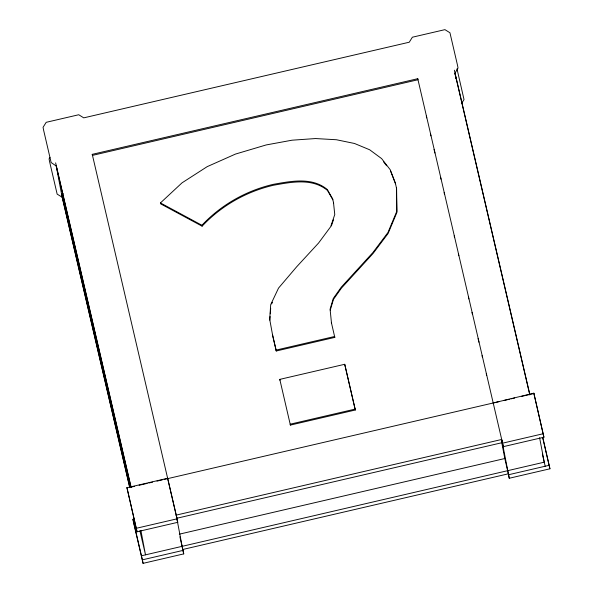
<?xml version="1.0" encoding="UTF-8"?>
<svg xmlns="http://www.w3.org/2000/svg" width="593" height="593" viewBox="0 0 593 593"><rect width="100%" height="100%" fill="white"/><g stroke="black" fill="none" stroke-linecap="round" stroke-linejoin="round"><path stroke-width="0.89" d="M269.859 320.146L270.111 316.499M270.304 313.764L270.682 308.293M330.257 310.109L333.466 299.369L341.464 288.065L373.071 253.47L388.118 233.449L396.939 212.324L396.598 188.604L395.309 182.866L390.238 169.739L381.625 158.613L369.654 149.77L354.518 143.484L336.409 139.74L315.52 138.554L292.053 140.193L266.198 144.937L235.465 154.076L207.216 166.633L182.021 182.844L160.444 202.932L160.621 203.844L202.109 226.178C221.233 205.793 246.265 191.583 273.462 185.253C291.296 182.103 312.237 177.752 327.492 190.449L332.843 199.789M331.376 225.948L333.451 219.84M271.653 303.905L272.439 302.252M455.995 78.773L454.964 73.347L458.026 67.995L457.492 65.186L449.946 32.756L444.928 29.65L412.38 37.211L409.259 42.214L83.754 117.859L78.743 114.746L46.195 122.314L43.067 127.31L43.6 130.119L51.146 162.549L56.231 166.01L131.06 487.594M49.96 157.456L49.071 158.887L49.604 161.696L57.15 194.119L62.161 197.232L129.659 487.29M461.791 103.138L464.022 99.565L456.988 68.832M202.109 226.178L201.931 225.266C221.063 204.881 246.095 190.672 273.291 184.341C291.119 181.191 312.059 176.84 327.321 189.538L332.666 198.877L333.644 203.236M417.746 78.699L417.946 79.751L92.449 155.388L92.249 154.343L417.746 78.699L502.642 443.52M63.192 193.696L61.561 194.074L129.689 486.831M276.256 350.997L276.086 350.085L334.622 336.483L334.793 337.395L276.256 350.997L272.728 335.831L269.689 319.234L270.704 304.646L278.517 288.116L296.633 266.835L318.574 243.026L330.612 226.785L334.763 214.555L333.474 202.324M279.792 379.379L344.718 364.287L355.318 410.008L290.392 425.092L279.792 379.379L279.97 380.291M355.148 409.096L290.222 424.18L290.392 425.092M126.954 487.735L167.641 478.277L177.077 518.816L177.744 522.322L137.057 531.773L126.954 487.735L137.057 531.773M542.765 437.36L549.933 468.796L509.246 478.255L501.7 439.465L176.203 515.109L176.803 518.267L502.301 442.623L503.242 446.677L543.929 437.219L533.833 393.181L493.213 402.981M134.663 486.304L131.09 487.135L55.631 162.853M139.133 485.267L147.168 483.399M148.954 482.984L152.527 482.153M156.997 481.116L162.356 479.87M164.142 479.455L499.462 401.528M503.924 400.49L509.283 399.245M511.07 398.83L514.642 397.999M521.788 396.339L533.9 393.53M179.909 536.776L183.741 553.892L143.054 563.35L133.625 522.811L132.958 519.305L134.581 518.927M136.39 528.267L177.077 518.816M543.262 433.713L502.575 443.171L503.242 446.677M179.301 534.174L504.806 458.53L501.708 442.23M141.445 555.789L544.248 462.177L539.608 437.738M182.733 549.489L508.231 473.844M143.054 563.35L142.394 559.844L183.081 550.386M509.246 478.255L508.579 474.741L549.266 465.29M160.444 202.932L201.931 225.266M383.412 161.615L386.643 165.781M390.416 170.651L395.479 183.778M543.929 437.219L533.833 393.181M542.803 438.168L549.933 468.796M454.364 70.189L529.831 394.471M454.964 73.347L529.801 394.931M542.387 454.171L545.197 466.231M426.308 116.087L426.73 117.888M430.503 134.1L430.926 135.901M434.069 149.414L434.906 153.016M440.562 177.337L440.984 179.138M444.127 192.651L444.55 194.452M454.194 235.888L454.609 237.689M458.382 253.908L458.804 255.709M468.448 297.145L468.863 298.946M472.006 312.459L472.428 314.26M478.091 338.581L478.929 342.183M482.072 355.696L482.487 357.497M486.26 373.716L486.683 375.517M501.693 440.021L502.101 441.755M504.806 458.53L508.579 474.741M355.318 410.008L344.718 364.287M331.331 322.347L334.793 337.395M272.558 334.919L276.086 350.085M92.249 154.343L177.144 519.164M176.988 519.075L177.744 522.322M182.992 550.652L183.741 553.892M139.926 530.817L145.515 554.84L140.867 530.401M132.958 519.305L142.394 559.844M176.973 519.171L182.8 549.844M56.231 166.01L62.161 197.232M331.502 323.259L330.086 309.198L333.288 298.457L341.286 287.153L372.901 252.559L387.941 232.538L396.761 211.412L396.428 187.692"/></g></svg>
